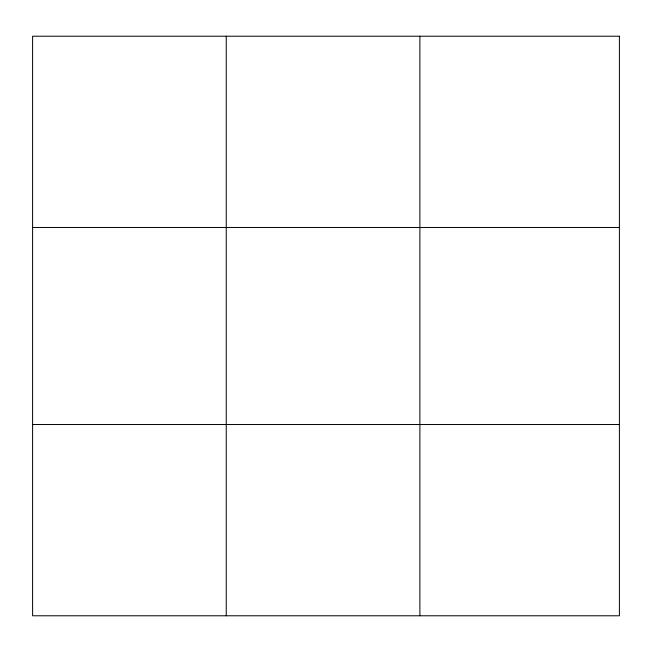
<?xml version="1.0" encoding="UTF-8"?>
<svg xmlns="http://www.w3.org/2000/svg" width="652" height="652" viewBox="0 0 652 652"><rect width="100%" height="100%" fill="white"/><g stroke="black" fill="none" stroke-linecap="round" stroke-linejoin="round"><path stroke-width="0.98" d="M226.244 615.781L226.244 36.219M419.888 615.781L419.888 36.219M32.6 227.475L619.4 227.475M32.6 424.525L619.4 424.525M619.4 36.219L32.6 36.219L32.6 615.781L619.4 615.781L619.4 36.219"/></g></svg>
